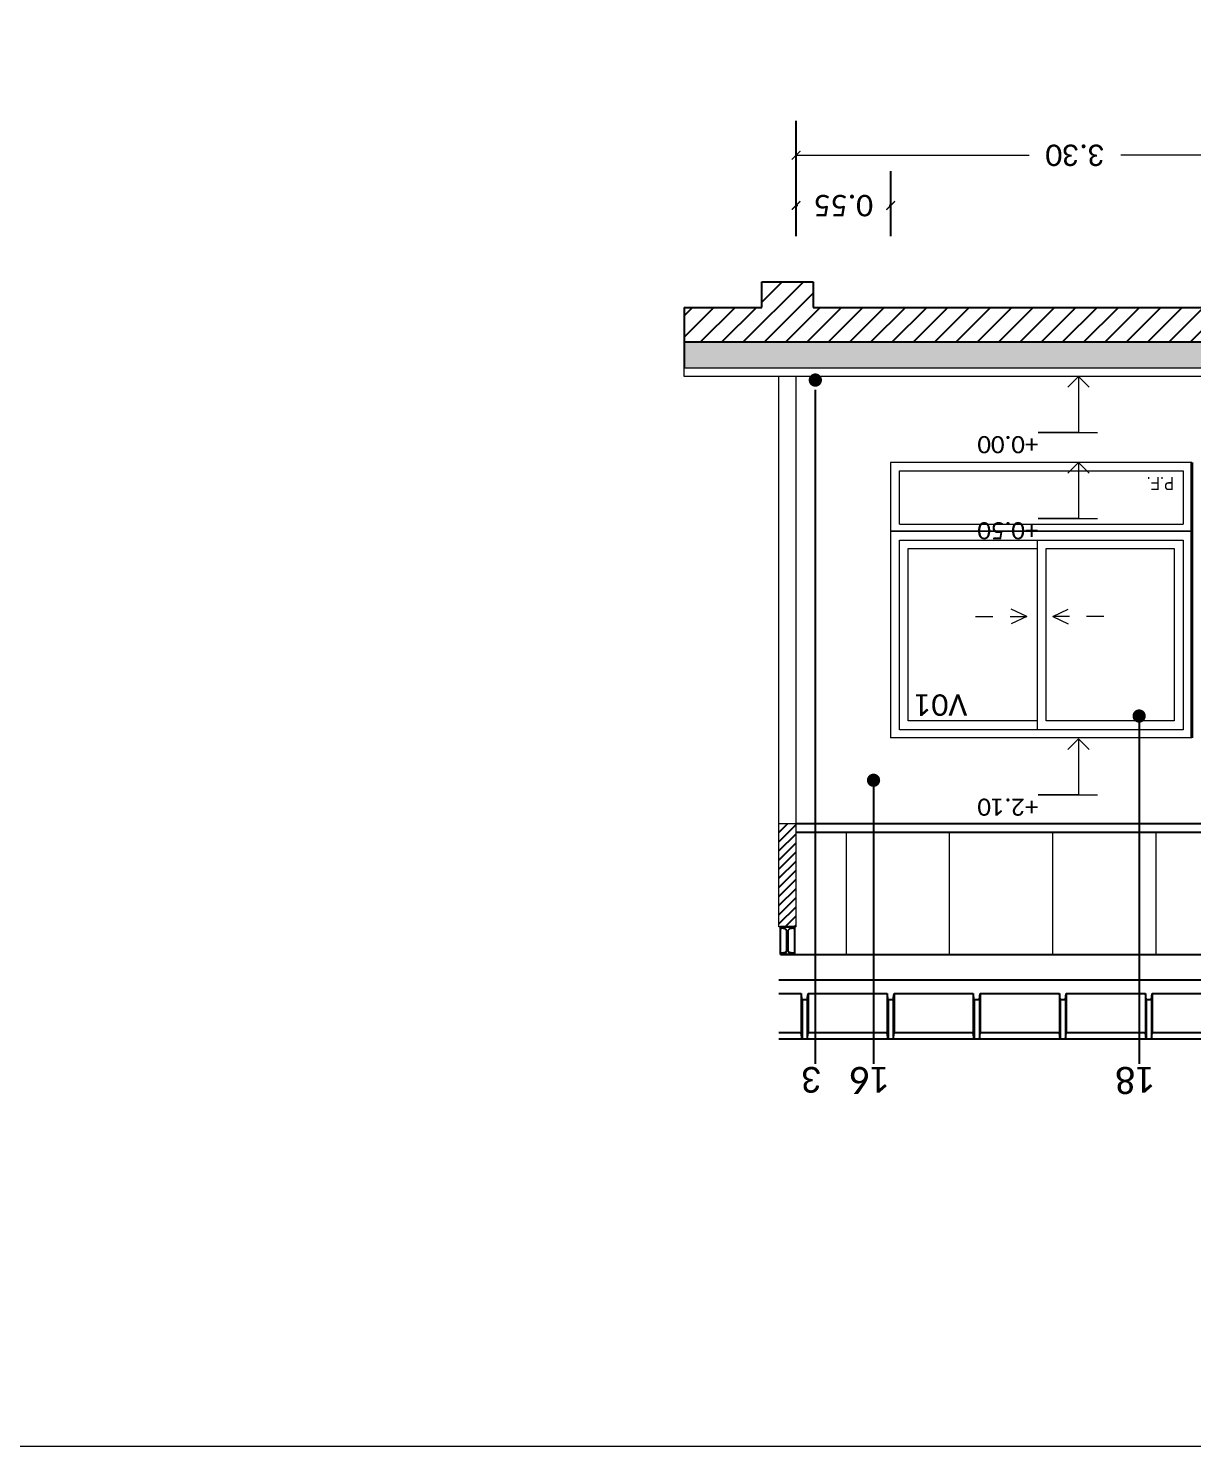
# Model space of a CAD drawing. Header units: metres. Extents: x -127.2 to -72.7, y -10.7 to 45.9.
# Drawn here: x -114.08 to -107.31, y -1.01 to 7.23 of the extents above; entities that cross this region are included whole.
import ezdxf
from ezdxf import colors
from ezdxf.entities.mleader import LeaderData, LeaderLine
from ezdxf.enums import TextEntityAlignment as Align
from ezdxf.math import Vec2, Vec3

# ---------------------------------------------------------------- set-up
doc = ezdxf.new("R2010")
doc.units = ezdxf.units.M
doc.header["$LTSCALE"] = 0.05
doc.header["$MEASUREMENT"] = 0
doc.linetypes.add('DASHED', pattern=[0.75, 0.5, -0.25])
doc.linetypes.add('STYLE_01', pattern=[0.41664, 0.20828, -0.20836])
for name, color, linetype, lineweight in [('0-COT-1-50', 3, 'Continuous', 5), ('0-T-1-50-TEXTOS', 4, 'Continuous', 5), ('0-T-1-75-TEXTOS', 4, 'Continuous', 5), ('2.CORTE CHAPA', 3, 'Continuous', 25), ('2.CORTE MURO EXTERIOR', 4, 'Continuous', 18), ('2.CORTE PERFILES ESTRUCTURALES', 4, 'Continuous', 25), ('3. LINEA SOLADO', 4, 'Continuous', 18), ('3.VISTA CARP MARCO', 1, 'Continuous', 9), ('3.VISTA MURO COMUN', 1, 'Continuous', 40), ('3.VISTA TIMPANO SUPERIOR', 2, 'Continuous', 25), ('3SA TEXTOS 1-100', 1, 'Continuous', 0), ('6', 252, 'Continuous', 25), ('APERTURAS', 251, 'STYLE_01', 18), ('CARPINTERIAS', 1, 'Continuous', 25), ('ESTRUCTURA', 3, 'Continuous', 18), ('flechitas', 2, 'Continuous', 25)]:
    doc.layers.add(name, color=color, linetype=linetype, lineweight=lineweight)
doc.layers.add('2.CORTE PLATEA', color=4, linetype='Continuous')
doc.layers.add('HATCH', color=1, linetype='Continuous')
doc.layers.add('2.CORTE RELLENO MURO', color=7, linetype='Continuous', true_color=0x9e9e9e)
doc.styles.add('1-50-TEXTO-CAL', font='calibri.ttf', dxfattribs={"height": 0.125})
doc.styles.add('Arial Narrow', font='ARIALN.TTF')
doc.styles.add('TCH-1-50-CA', font='calibri.ttf', dxfattribs={"height": 0.1})
doc.styles.add('TCH-1-75-CA', font='calibri.ttf', dxfattribs={"height": 0.15})
doc.dimstyles.new('1-50-COTAS', dxfattribs={"dimtxt": 0.12, "dimasz": 0.1, "dimexe": 0.2, "dimexo": 0.02, "dimgap": 0.1, "dimtad": 0, "dimtoh": 1, "dimzin": 0, "dimdsep": 46, "dimtxsty": '1-50-TEXTO-CAL', "dimblk": 'ARCHTICK', "dimcen": 2, "dimclrd": 256, "dimclre": 250, "dimclrt": 256, "dimadec": 0, "dimazin": 0, "dimtfac": 1, "dimtmove": 0, "dimatfit": 3, "dimldrblk": 'DOT', "dimfxl": 1, "dimfxlon": 1, "dimtzin": 0, "dimlwd": -1, "dimarcsym": 0})

# ---------------------------------------------------------------- blocks, each defined once
blk = doc.blocks.new('_Dot')
at = {"color": 0, "linetype": 'ByBlock', "lineweight": -2}
blk.add_line((-0.5, 0), (-1, 0), dxfattribs=at)
at = {"color": 0, "linetype": 'ByBlock', "const_width": 0.343}
blk.add_lwpolyline([(-0.171, 0, 1), (0.171, 0, 1)], format="xyb", close=True, dxfattribs=at)
blk = doc.blocks.new('_ArchTick')
at = {"color": 0, "linetype": 'ByBlock', "const_width": 0.15}
blk.add_lwpolyline([(-0.5, -0.5), (0.5, 0.5)], dxfattribs=at)
blk = doc.blocks.new('*D146')
at = {"layer": '0-COT-1-50', "color": 250, "lineweight": -2, "transparency": 16777216}
for p, q in [((-109.6144, 6.3144), (-109.6144, 6.6925)), ((-106.3144, 6.3144), (-106.3144, 6.6925))]:
    blk.add_line(p, q, dxfattribs=at)
at = {"layer": '0-COT-1-50', "transparency": 16777216}
for p, q in [((-109.6144, 6.4925), (-108.2597, 6.4925)), ((-106.3144, 6.4925), (-107.7273, 6.4925))]:
    blk.add_line(p, q, dxfattribs=at)
at = {"layer": 'Defpoints', "color": 0, "transparency": 16777216}
for p in [(-109.6144, 6.4925), (-109.6144, 6.2944, 0), (-106.3144, 6.2944, 0)]:
    blk.add_point(p, dxfattribs=at)
at = {"layer": '0-COT-1-50', "transparency": 16777216, "xscale": 0.05, "yscale": 0.05, "zscale": 0.05, "rotation": 180}
blk.add_blockref('_ArchTick', (-109.6144, 6.4925), dxfattribs=at)
at = {"layer": '0-COT-1-50', "transparency": 16777216, "xscale": 0.05, "yscale": 0.05, "zscale": 0.05}
blk.add_blockref('_ArchTick', (-106.3144, 6.4925), dxfattribs=at)
at = {"layer": '0-COT-1-50', "transparency": 16777216, "insert": (-107.9935, 6.4925), "char_height": 0.125, "attachment_point": 5, "rotation": 180, "style": '1-50-TEXTO-CAL'}
blk.add_mtext('3.30', dxfattribs=at)
blk = doc.blocks.new('*D151')
at = {"layer": '0-COT-1-50', "color": 250, "lineweight": -2, "transparency": 16777216}
for p, q in [((-109.6144, 6.0222), (-109.6144, 6.4003)), ((-109.0644, 6.0222), (-109.0644, 6.4003))]:
    blk.add_line(p, q, dxfattribs=at)
at = {"layer": '0-COT-1-50', "transparency": 16777216}
for p, q in [((-109.6144, 6.2003), (-109.6048, 6.2003)), ((-109.0644, 6.2003), (-109.0741, 6.2003))]:
    blk.add_line(p, q, dxfattribs=at)
at = {"layer": 'Defpoints', "color": 0, "transparency": 16777216}
for p in [(-109.6144, 6.2003), (-109.6144, 6.0022, 0), (-109.0644, 6.0022, 0)]:
    blk.add_point(p, dxfattribs=at)
at = {"layer": '0-COT-1-50', "transparency": 16777216, "xscale": 0.05, "yscale": 0.05, "zscale": 0.05, "rotation": 180}
blk.add_blockref('_ArchTick', (-109.6144, 6.2003), dxfattribs=at)
at = {"layer": '0-COT-1-50', "transparency": 16777216, "xscale": 0.05, "yscale": 0.05, "zscale": 0.05}
blk.add_blockref('_ArchTick', (-109.0644, 6.2003), dxfattribs=at)
at = {"layer": '0-COT-1-50', "transparency": 16777216, "insert": (-109.3394, 6.2003), "char_height": 0.125, "attachment_point": 5, "rotation": 180, "style": '1-50-TEXTO-CAL'}
blk.add_mtext('0.55', dxfattribs=at)
blk = doc.blocks.new('V01-vista')
at = {"layer": 'APERTURAS', "linetype": 'DASHED', "ltscale": 3}
for p, q in [((0.8088, -0.7043), (0.6994, -0.6533)), ((0.9597, -0.7043), (1.0691, -0.6533)), ((0.5121, -0.7043), (0.8088, -0.7043)), ((0.8088, -0.7043), (0.6994, -0.7553)), ((1.2565, -0.7043), (0.9597, -0.7043)), ((0.9597, -0.7043), (1.0691, -0.7553))]:
    blk.add_line(p, q, dxfattribs=at)
at = {"layer": 'CARPINTERIAS', "linetype": 'Continuous', "lineweight": 5}
for p, q in [((0, -1.2), (0, 0)), ((0, 0), (1.7504, 0)), ((1.7504, -1.2), (1.7504, 0)), ((0.0508, -0.0459), (1.6991, -0.0459)), ((0.0508, -1.1492), (0.0508, -0.0459)), ((0.8995, -1.1492), (0.8995, -0.0459)), ((1.6991, -0.0459), (1.6991, -1.1492)), ((0.1037, -0.0988), (0.8464, -0.0988)), ((0.1037, -1.0998), (0.1037, -0.0988)), ((0.8464, -0.0988), (0.8464, -1.0998)), ((0.8995, -0.0988), (1.6493, -0.0988)), ((1.6493, -0.0988), (1.6493, -1.0998)), ((1.6991, -1.1492), (0.0508, -1.1492)), ((0.8464, -1.0998), (0.1037, -1.0998)), ((1.6493, -1.0998), (0.8995, -1.0998)), ((1.7504, -1.2), (0, -1.2)), ((0, -1.2), (1.7504, -1.2)), ((0, -1.6), (0, -1.2)), ((0, -1.2), (1.7504, -1.2)), ((0.873, -1.2), (0, -1.2)), ((1.7504, -1.6), (1.7504, -1.2)), ((0.05, -1.551), (0.05, -1.2403)), ((1.6984, -1.2403), (0.05, -1.2403)), ((1.6984, -1.2403), (1.6984, -1.551)), ((1.6984, -1.551), (0.05, -1.551)), ((0, -1.6), (0.873, -1.6)), ((0.873, -1.6), (1.7504, -1.6))]:
    blk.add_line(p, q, dxfattribs=at)
at = {"layer": 'CARPINTERIAS', "linetype": 'Continuous', "lineweight": 5, "insert": (0.1035, -1.4388), "char_height": 0.07624, "attachment_point": 1, "line_spacing_factor": 0.992596, "style": 'Arial Narrow'}
blk.add_mtext('P.F.', dxfattribs=at)
blk = doc.blocks.new('_Open90')
at = {"color": 0, "linetype": 'ByBlock', "lineweight": -2}
for p, q in [((0, 0), (-1, 0)), ((-0.5, 0.5), (0, 0)), ((0, 0), (-0.5, -0.5))]:
    blk.add_line(p, q, dxfattribs=at)

msp = doc.modelspace()

# ---------------------------------------------------------------- hatches: boundary and pattern name
at = {"layer": '2.CORTE RELLENO MURO'}
msp.add_hatch(color=256, dxfattribs=at).paths.add_polyline_path([(-95.1144, 5.4075), (-110.2644, 5.4075), (-110.2644, 5.2575), (-95.1144, 5.2575)])
at = {"layer": 'HATCH', "ltscale": 2}
h = msp.add_hatch(dxfattribs=at)
h.set_pattern_fill('ANSI31', color=256, scale=0.7, style=0)
h.paths.add_polyline_path([(-95.1144, 5.7575), (-95.4144, 5.7575), (-95.4144, 5.6075), (-102.3144, 5.6075), (-102.3144, 5.7575), (-102.6144, 5.7575), (-102.6144, 5.6075), (-109.5144, 5.6075), (-109.5144, 5.7575), (-109.8144, 5.7575), (-109.8144, 5.6075), (-110.2644, 5.6075), (-110.2644, 5.4075), (-95.1144, 5.4075)])
at = {"layer": 'HATCH'}
h = msp.add_hatch(dxfattribs=at)
h.set_pattern_fill('ANSI31', color=256, scale=0.3, style=0)
h.paths.add_polyline_path([(-102.4144, 3.1075), (-102.5144, 3.1075), (-102.5144, 2.0089), (-102.4144, 2.0089)])
h.paths.add_polyline_path([(-109.6144, 2.6075), (-109.7144, 2.6075), (-109.7144, 2.0089), (-109.6144, 2.0089)])

# ---------------------------------------------------------------- linework, layer by layer
for p, q in [((-102.5144, 2.6075, 0), (-109.6144, 2.6075, 0)), ((-102.5144, 2.5575, 0), (-109.6144, 2.5575, 0))]:
    msp.add_line(p, q)
at = {"layer": '0-COT-1-50'}
for p, q in [((-109.7144, 2.6075, 0), (-109.7144, 5.2075, 0)), ((-109.6144, 2.6075, 0), (-109.6144, 5.2075, 0)), ((-109.3242, 2.5575, 0), (-109.3242, 1.8486, 0)), ((-108.7242, 2.5575, 0), (-108.7242, 1.8486, 0)), ((-108.1242, 2.5575, 0), (-108.1242, 1.8486, 0)), ((-107.5242, 2.5575, 0), (-107.5242, 1.8486, 0))]:
    msp.add_line(p, q, dxfattribs=at)
at = {"layer": '2.CORTE CHAPA'}
for p, q in [((-109.7144, 1.7021, 26.4169), (-95.1144, 1.7021, 47.651)), ((-109.7144, 1.6221, 26.4537), (-109.5844, 1.6221, 26.6434)), ((-109.5794, 1.5871, 46.3086), (-109.5844, 1.6221, 48.5586)), ((-109.5794, 1.5871, 47.0777), (-109.5494, 1.5871, 47.1214)), ((-109.5794, 1.5871, 46.3086), (-109.5794, 1.3575, 1.8706)), ((-109.5494, 1.5871, 46.3086), (-109.5444, 1.6221, 48.5586)), ((-109.5494, 1.5871, 46.3086), (-109.5494, 1.3575, 1.8706)), ((-109.5444, 1.6221, 26.7017), (-109.0844, 1.6221, 27.3729)), ((-109.0794, 1.5871, 45.579), (-109.0844, 1.6221, 47.8291)), ((-109.0794, 1.5871, 46.3481), (-109.0494, 1.5871, 46.3919)), ((-109.0794, 1.5871, 45.579), (-109.0794, 1.3575, 1.1411)), ((-109.0494, 1.5871, 45.579), (-109.0444, 1.6221, 47.8291)), ((-109.0494, 1.5871, 45.579), (-109.0494, 1.3575, 1.1411)), ((-109.0444, 1.6221, 27.4313), (-108.5844, 1.6221, 28.1025)), ((-108.5794, 1.5871, 46.3086), (-108.5844, 1.6221, 48.5586)), ((-108.5794, 1.5871, 47.0777), (-108.5494, 1.5871, 47.1214)), ((-108.5794, 1.5871, 46.3086), (-108.5794, 1.3575, 1.8706)), ((-108.5494, 1.5871, 46.3086), (-108.5444, 1.6221, 48.5586)), ((-108.5494, 1.5871, 46.3086), (-108.5494, 1.3575, 1.8706)), ((-108.5444, 1.6221, 28.1608), (-108.0844, 1.6221, 28.832)), ((-108.0794, 1.5871, 45.579), (-108.0844, 1.6221, 47.8291)), ((-108.0794, 1.5871, 46.3481), (-108.0494, 1.5871, 46.3919)), ((-108.0794, 1.5871, 45.579), (-108.0794, 1.3575, 1.1411)), ((-108.0494, 1.5871, 45.579), (-108.0444, 1.6221, 47.8291)), ((-108.0494, 1.5871, 45.579), (-108.0494, 1.3575, 1.1411)), ((-108.0444, 1.6221, 28.8904), (-107.5844, 1.6221, 29.5615)), ((-107.5794, 1.5871, 46.3086), (-107.5844, 1.6221, 48.5586)), ((-107.5794, 1.5871, 47.0777), (-107.5494, 1.5871, 47.1214)), ((-107.5794, 1.5871, 46.3086), (-107.5794, 1.3575, 1.8706)), ((-107.5494, 1.5871, 46.3086), (-107.5444, 1.6221, 48.5586)), ((-107.5494, 1.5871, 46.3086), (-107.5494, 1.3575, 1.8706)), ((-107.5444, 1.6221, 29.6199), (-107.0844, 1.6221, 30.2911)), ((-109.5844, 1.3925, 4.1206), (-109.7144, 1.3925, 4.1206)), ((-109.5794, 1.3575, 1.8706), (-109.5844, 1.3925, 4.1207)), ((-109.5494, 1.3575, 1.8706), (-109.5444, 1.3925, 4.1207)), ((-109.0844, 1.3925, 3.3911), (-109.5444, 1.3925, 3.3911)), ((-109.0794, 1.3575, 1.1411), (-109.0844, 1.3925, 3.3912)), ((-109.0494, 1.3575, 1.1411), (-109.0444, 1.3925, 3.3912)), ((-108.5844, 1.3925, 4.1206), (-109.0444, 1.3925, 4.1206)), ((-108.5794, 1.3575, 1.8706), (-108.5844, 1.3925, 4.1207)), ((-108.5494, 1.3575, 1.8706), (-108.5444, 1.3925, 4.1207)), ((-108.0844, 1.3925, 3.3911), (-108.5444, 1.3925, 3.3911)), ((-108.0794, 1.3575, 1.1411), (-108.0844, 1.3925, 3.3912)), ((-108.0494, 1.3575, 1.1411), (-108.0444, 1.3925, 3.3912)), ((-107.5844, 1.3925, 4.1206), (-108.0444, 1.3925, 4.1206)), ((-107.5794, 1.3575, 1.8706), (-107.5844, 1.3925, 4.1207)), ((-107.5494, 1.3575, 1.8706), (-107.5444, 1.3925, 4.1207)), ((-107.0844, 1.3925, 3.3911), (-107.5444, 1.3925, 3.3911))]:
    msp.add_line(p, q, dxfattribs=at)
at = {"layer": '2.CORTE MURO EXTERIOR'}
for p, q in [((-109.7144, 2.0089, 0), (-109.7144, 2.6075, 0)), ((-109.6144, 2.6075, 0), (-109.7144, 2.6075, 0)), ((-109.6144, 2.0089, 0), (-109.6144, 2.6075, 0)), ((-109.6144, 2.0089, 0), (-109.7144, 2.0089, 0))]:
    msp.add_line(p, q, dxfattribs=at)
at = {"layer": '2.CORTE PERFILES ESTRUCTURALES'}
for p, q in [((-109.7054, 2.0089, -30), (-109.6234, 2.0089, -30)), ((-109.7054, 1.8486, 5), (-109.7054, 2.0089, -15)), ((-109.6234, 2.0089, -20), (-109.7054, 2.0089, -20)), ((-109.677, 1.9973, -30), (-109.6978, 2.0009, -20)), ((-109.6694, 1.989, -15), (-109.6694, 1.8685, 15)), ((-109.6595, 1.8685, 15), (-109.6595, 1.989, -15)), ((-109.6311, 2.0009, -20), (-109.6519, 1.9973, -30)), ((-109.6234, 2.0089, -15), (-109.6234, 1.8486, 5)), ((-109.6234, 1.8486, 5), (-109.7054, 1.8486, 5)), ((-109.6234, 1.8486, 25), (-109.7054, 1.8486, 25)), ((-109.677, 1.8602, 15), (-109.6978, 1.8566, 25)), ((-109.6311, 1.8566, 25), (-109.6519, 1.8602, 15))]:
    msp.add_line(p, q, dxfattribs=at)
for centre, radius, start, end in [((-109.6978, 2.0085, -20), 0.00762, 177.3735, 270.10238), ((-109.678, 1.9887, -30), 0.00863, 1.89057, 83.40716), ((-109.6509, 1.9887, -30), 0.00863, 96.59284, 178.10943), ((-109.631, 2.0085, -20), 0.00762, 269.89762, 2.6265), ((-109.6978, 1.849, 25), 0.00762, 89.89762, 182.6265), ((-109.678, 1.8687, 15), 0.00863, 276.59284, 358.10943), ((-109.6509, 1.8687, 15), 0.00863, 181.89057, 263.40716), ((-109.631, 1.849, 25), 0.00762, 357.3735, 90.10238)]:
    msp.add_arc(centre, radius, start, end, dxfattribs=at)
at = {"layer": '2.CORTE PLATEA'}
for p, q in [((-109.8144, 5.7575), (-109.5144, 5.7575)), ((-109.8144, 5.6075, 0), (-109.8144, 5.7575, 0)), ((-109.5144, 5.7575), (-109.5144, 5.6075, 0)), ((-110.2644, 5.6075, 0), (-110.2644, 5.2575, 0)), ((-110.2644, 5.6075, 0), (-109.8144, 5.6075, 0)), ((-109.5144, 5.6075, 0), (-102.6144, 5.6075, 0)), ((-110.2644, 5.4075, 0), (-95.1144, 5.4075, 0))]:
    msp.add_line(p, q, dxfattribs=at)
at = {"layer": '3. LINEA SOLADO'}
for p, q in [((-110.2644, 5.2575, 0), (-95.1144, 5.2575, 0)), ((-110.2644, 5.2075, 0), (-110.2644, 5.2575, 0)), ((-95.1144, 5.2075, 0), (-110.2644, 5.2075, 0))]:
    msp.add_line(p, q, dxfattribs=at)
at = {"layer": '3.VISTA CARP MARCO'}
msp.add_line((-107.3144, 4.7075, 0), (-109.0644, 4.7075, 0), dxfattribs=at)
at = {"layer": '3.VISTA MURO COMUN'}
msp.add_line((-107.3144, 3.1075, 0), (-107.3144, 4.7075, 0), dxfattribs=at)
at = {"layer": '3.VISTA TIMPANO SUPERIOR'}
msp.add_line((-109.7054, 1.8486, 35), (-95.1646, 1.8486, 32.8834), dxfattribs=at)
at = {"layer": '6'}
for p, q in [((-109.5844, 1.6221, 48.5586), (-109.5844, 1.3925, 4.1206)), ((-109.5444, 1.6221, 48.5586), (-109.5444, 1.3925, 4.1207)), ((-109.0844, 1.6221, 47.8291), (-109.0844, 1.3925, 3.3911)), ((-109.0444, 1.6221, 47.8291), (-109.0444, 1.3925, 3.3912)), ((-108.5844, 1.6221, 48.5586), (-108.5844, 1.3925, 4.1206)), ((-108.5444, 1.6221, 48.5586), (-108.5444, 1.3925, 4.1207)), ((-108.0844, 1.6221, 47.8291), (-108.0844, 1.3925, 3.3911)), ((-108.0444, 1.6221, 47.8291), (-108.0444, 1.3925, 3.3912)), ((-107.5844, 1.6221, 48.5586), (-107.5844, 1.3925, 4.1206)), ((-107.5444, 1.6221, 48.5586), (-107.5444, 1.3925, 4.1207)), ((-95.1144, 1.3575, 3.9863), (-109.7144, 1.3575, -17.3161))]:
    msp.add_line(p, q, dxfattribs=at)
at = {"layer": 'ESTRUCTURA'}
msp.add_lwpolyline([(-127.1893, 38.2881), (-79.078, 38.2881), (-79.078, -1.0108), (-127.1893, -1.0108)], close=True, dxfattribs=at)
at = {"layer": 'flechitas', "linetype": 'ByBlock', "lineweight": -2}
for points in [[(-109.5026, 5.1122), (-109.5026, 1.2135)], [(-107.6209, 3.2621), (-107.6209, 1.2135)], [(-109.1643, 2.8889), (-109.1643, 1.2135)]]:
    msp.add_lwpolyline(points, dxfattribs=at)

# ---------------------------------------------------------------- block references
at = {"layer": 'CARPINTERIAS', "rotation": 180}
msp.add_blockref('V01-vista', (-107.3144, 3.1075, 0), dxfattribs=at)
at = {"layer": 'flechitas', "linetype": 'ByBlock', "lineweight": -2, "xscale": 0.1124999999999972, "yscale": 0.1124999999999972, "zscale": 0.1124999999999972, "rotation": 90}
for p in [(-109.5026, 5.1859), (-107.6209, 3.234), (-109.1643, 2.8608)]:
    msp.add_blockref('_Dot', p, dxfattribs=at)

# ---------------------------------------------------------------- texts
at = {"layer": '0-T-1-50-TEXTOS', "insert": (-108.619, 3.3615), "char_height": 0.125, "width": 3.367953, "attachment_point": 7, "rotation": 180, "line_spacing_factor": 4, "style": '1-50-TEXTO-CAL'}
msp.add_mtext('V01', dxfattribs=at)
at = {"layer": '0-T-1-75-TEXTOS', "lineweight": 5, "style": 'TCH-1-75-CA'}
for s, p in [('3', (-109.5243, 1.1953, 0)), ('16', (-109.186, 1.1953, 0)), ('18', (-107.6426, 1.1953, 0))]:
    msp.add_text(s, height=0.15, rotation=180, dxfattribs=at).set_placement(p, align=Align.CENTER)

# ---------------------------------------------------------------- dimensions: what is measured, and where the dimension line sits
at = {"layer": '0-COT-1-50'}
for base, p1, p2, picture, middle in [((-109.6144, 6.4925, 0), (-106.3144, 6.2944, 0), (-109.6144, 6.2944, 0), '*D146', (-107.9935, 6.4925, 0)), ((-109.6144, 6.2003, 0), (-109.0644, 6.0022, 0), (-109.6144, 6.0022, 0), '*D151', (-109.3394, 6.2003, 0))]:
    dim = msp.add_linear_dim(base=base, p1=p1, p2=p2, angle=180, dimstyle='1-50-COTAS', override={"dimasz": 0.05}, dxfattribs=at)
    dim.commit()
    dim.dimension.update_dxf_attribs({"geometry": picture, "text_midpoint": middle, "dimtype": 160, "text_rotation": 180})

# ---------------------------------------------------------------- leaders
at = {"layer": '3SA TEXTOS 1-100'}
ml = msp.add_multileader_mtext('Standard', dxfattribs=at)
ml.set_content('+0.00', color=256, style='TCH-1-50-CA')
ml.set_leader_properties(color=256, linetype='ByLayer', lineweight=-1)
ml.set_arrow_properties(name='OPEN90')
ml.build(insert=Vec2(0, 0))
ml.multileader.update_dxf_attribs({"text_left_attachment_type": 5, "text_right_attachment_type": 8, "dogleg_length": 1, "arrow_head_size": 0.125})
ctx = ml.context
ctx.base_point, ctx.char_height, ctx.arrow_head_size, ctx.landing_gap_size, ctx.plane_origin, ctx.plane_x_axis, ctx.plane_y_axis = Vec3(-108.207, 4.8816, 0), 0.1, 0.125, 0, Vec3(-107.9728, 5.2075, 0), Vec3(-1, 0), Vec3(0, -1)
ctx.left_attachment, ctx.right_attachment = 5, 8
notes = []
notes.append((ctx, [(0, (1, 1, 0), (-107.9728, 4.8816, 0), (-1, 0), 0.2342, [(0, [(-107.9728, 5.2075, 0)], 0, [])])]))
ctx.mtext.insert, ctx.mtext.text_direction, ctx.mtext.rotation, ctx.mtext.flow_direction = Vec3(-108.207, 4.7606, 0), Vec3(-1, 0), 3.141593, 5
ml = msp.add_multileader_mtext('Standard', dxfattribs=at)
ml.set_content('+0.50', color=256, style='TCH-1-50-CA')
ml.set_leader_properties(color=256, linetype='ByLayer', lineweight=-1)
ml.set_arrow_properties(name='OPEN90')
ml.build(insert=Vec2(0, 0))
ml.multileader.update_dxf_attribs({"text_left_attachment_type": 5, "text_right_attachment_type": 8, "dogleg_length": 1, "arrow_head_size": 0.125})
ctx = ml.context
ctx.base_point, ctx.char_height, ctx.arrow_head_size, ctx.landing_gap_size, ctx.plane_origin, ctx.plane_x_axis, ctx.plane_y_axis = Vec3(-108.207, 4.3816, 0), 0.1, 0.125, 0, Vec3(-107.9728, 4.7075, 0), Vec3(-1, 0), Vec3(0, -1)
ctx.left_attachment, ctx.right_attachment = 5, 8
notes.append((ctx, [(0, (1, 1, 0), (-107.9728, 4.3816, 0), (-1, 0), 0.2342, [(0, [(-107.9728, 4.7075, 0)], 0, [])])]))
ctx.mtext.insert, ctx.mtext.text_direction, ctx.mtext.rotation, ctx.mtext.flow_direction = Vec3(-108.207, 4.2606, 0), Vec3(-1, 0), 3.141593, 5
ml = msp.add_multileader_mtext('Standard', dxfattribs=at)
ml.set_content('+2.10', color=256, style='TCH-1-50-CA')
ml.set_leader_properties(color=256, linetype='ByLayer', lineweight=-1)
ml.set_arrow_properties(name='OPEN90')
ml.build(insert=Vec2(0, 0))
ml.multileader.update_dxf_attribs({"text_left_attachment_type": 5, "text_right_attachment_type": 8, "dogleg_length": 1, "arrow_head_size": 0.125})
ctx = ml.context
ctx.base_point, ctx.char_height, ctx.arrow_head_size, ctx.landing_gap_size, ctx.plane_origin, ctx.plane_x_axis, ctx.plane_y_axis = Vec3(-108.207, 2.7755, 0), 0.1, 0.125, 0, Vec3(-107.9728, 3.1015, 0), Vec3(-1, 0), Vec3(0, -1)
ctx.left_attachment, ctx.right_attachment = 5, 8
notes.append((ctx, [(0, (1, 1, 0), (-107.9728, 2.7755, 0), (-1, 0), 0.2342, [(0, [(-107.9728, 3.1015, 0)], 0, [])])]))
ctx.mtext.insert, ctx.mtext.text_direction, ctx.mtext.rotation, ctx.mtext.flow_direction = Vec3(-108.207, 2.6545, 0), Vec3(-1, 0), 3.141593, 5
for ctx, leaders in notes:
    for number, flags, end, landing, length, lines in leaders:
        leader = LeaderData()
        leader.index, (leader.has_last_leader_line, leader.has_dogleg_vector, leader.attachment_direction) = number, flags
        leader.last_leader_point, leader.dogleg_vector, leader.dogleg_length = Vec3(end), Vec3(landing), length
        for number, points, colour, breaks in lines:
            line = LeaderLine()
            line.index, line.vertices, line.color, line.breaks = number, Vec3.list(points), colors.encode_raw_color(colour), breaks
            leader.lines.append(line)
        ctx.leaders.append(leader)

doc.saveas('drawing.dxf')
